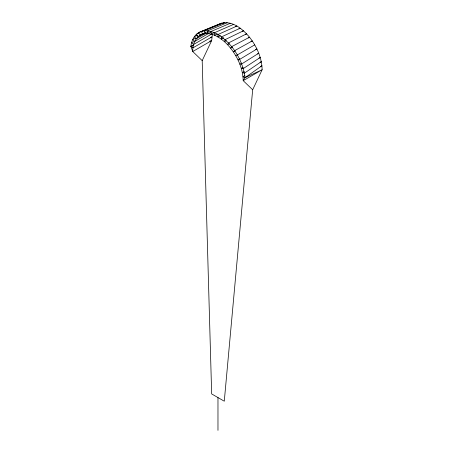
<?xml version="1.0" encoding="UTF-8"?>
<svg xmlns="http://www.w3.org/2000/svg" width="453" height="453" viewBox="0 0 453 453"><rect width="100%" height="100%" fill="white"/><g stroke="black" fill="none" stroke-linecap="round" stroke-linejoin="round"><path stroke-width="0.68" d="M202.197 60.634L192.735 51.529L190.866 46.331C191.54 40.062 194.932 33.409 201.33 31.444L221.534 23.182C232.763 20.583 242.831 29.185 249.518 37.22C256.772 46.478 261.891 57.848 262.134 69.739L252.672 89.773L224.28 401.211L211.664 393.923L202.197 60.634L211.664 40.6L212.395 34.23M260.696 66.517L261.919 65.815L245.079 77.627L243.204 80.668L252.672 89.773M202.57 33.782C195.594 36.648 192.519 44.4 192.735 51.529L211.664 40.6L209.648 41.155M205.662 32.35L197.95 36.801L196.279 34.36L198.856 33.295M219.705 24.241L221.534 23.182L198.641 32.616L200.124 35.192C210.079 30.266 220.877 37.712 227.627 44.751C236.585 54.513 242.876 67.27 243.204 80.668L262.134 69.739L245.079 77.627L242.989 76.738L244.824 75.685M208.408 31.818L196.115 38.913L194.297 36.642L197.536 35.289M223.057 23.358L224.28 22.65L204.303 30.866L201.33 31.444L202.61 34.111M211.364 31.84L194.654 41.483L192.712 39.434L195.877 38.092M214.49 32.418L193.595 44.485L191.562 42.684L194.739 41.297M217.117 33.896L214.677 35.306L214.405 32.741L210.894 31.523L207.508 30.895L204.303 30.866L205.351 33.579M220.413 35.549L217.972 36.959L217.972 34.53L214.405 32.741L233.606 24.377M235.679 26.738L236.896 26.031L217.972 34.53C232.848 43.816 242.734 60.368 245.079 77.627M223.708 37.701L221.268 39.111L221.54 36.863L240.192 28.182L238.969 28.884M226.336 40.662L224.501 41.721L225.045 39.688L243.431 30.793L242.208 31.5M229.461 43.692L227.627 44.751L228.431 42.973L246.557 33.822L245.333 34.53M232.423 47.089L230.588 48.148L231.642 46.653L249.518 37.22L248.295 37.927M235.164 50.793L233.335 51.852L234.614 50.662L252.259 40.923L251.041 41.625M235.815 55.798L254.745 44.87M239.824 58.862L237.995 59.921L239.66 59.405L256.919 48.992L255.696 49.694M241.659 63.086L239.824 64.145L241.647 63.986L258.754 53.216L257.531 53.924M243.119 67.35L241.285 68.409L243.227 68.601L260.215 57.48L258.991 58.188M244.178 71.574L242.349 72.627L244.377 73.176L261.273 61.704L260.05 62.406M210.605 37.491L211.879 36.92L192.95 47.848L190.866 46.331L193.414 45.187M230.367 23.25L210.894 31.523L211.438 34.179M227.242 22.673L207.508 30.895L208.312 33.601M190.866 46.331L192.876 45.776M217.972 397.57L217.972 430.35"/></g></svg>
